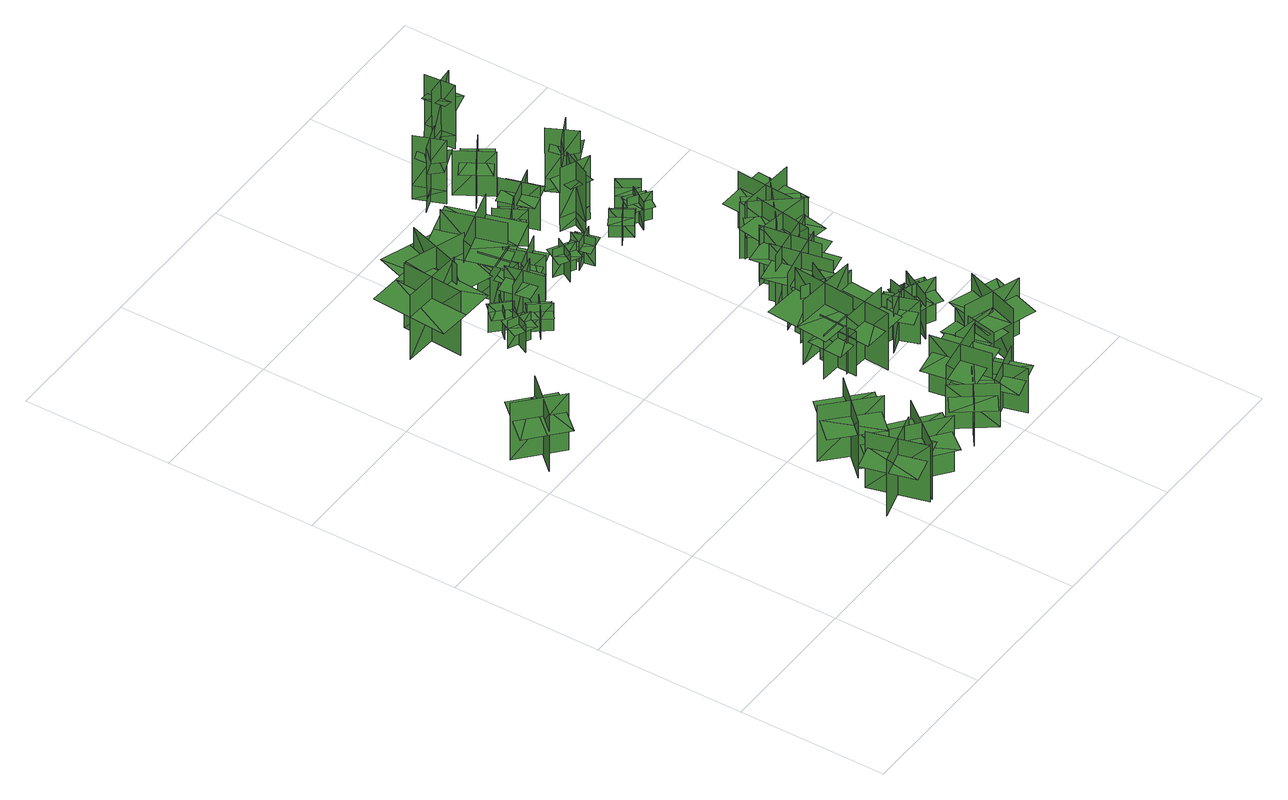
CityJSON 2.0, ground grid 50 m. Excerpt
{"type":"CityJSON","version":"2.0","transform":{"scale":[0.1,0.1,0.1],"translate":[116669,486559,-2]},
"CityObjects":{
"tree1":{"type":"SolitaryVegetationObject","geometry":[{"type":"MultiSurface","lod":"1","boundaries":[[[0,1,2]],[[0,2,3]],[[4,5,6]],[[4,6,7]],[[8,9,10]],[[8,10,11]],[[8,11,12]],[[8,12,13]]]}]},
"tree2":{"type":"SolitaryVegetationObject","geometry":[{"type":"MultiSurface","lod":"1","boundaries":[[[14,15,16]],[[14,16,17]],[[18,19,20]],[[18,20,21]],[[22,23,24]],[[22,24,25]],[[22,25,26]],[[22,26,27]]]}]},
"tree3":{"type":"SolitaryVegetationObject","geometry":[{"type":"MultiSurface","lod":"1","boundaries":[[[28,29,30]],[[28,30,31]],[[32,33,34]],[[32,34,35]],[[36,37,38]],[[36,38,39]],[[36,39,40]],[[36,40,41]]]}]},
"tree4":{"type":"SolitaryVegetationObject","geometry":[{"type":"MultiSurface","lod":"1","boundaries":[[[42,43,44]],[[42,44,45]],[[46,47,48]],[[46,48,49]],[[50,51,52]],[[50,52,53]],[[50,51,54]],[[50,54,55]]]}]},
"tree5":{"type":"SolitaryVegetationObject","geometry":[{"type":"MultiSurface","lod":"1","boundaries":[[[56,57,58]],[[56,58,59]],[[60,61,62]],[[60,62,63]],[[64,65,66]],[[64,66,67]],[[64,67,68]],[[64,68,69]]]}]},
"tree6":{"type":"SolitaryVegetationObject","geometry":[{"type":"MultiSurface","lod":"1","boundaries":[[[70,71,72]],[[70,72,73]],[[74,75,76]],[[74,76,77]],[[78,79,80]],[[78,80,81]],[[78,81,82]],[[78,82,83]]]}]},
"tree7":{"type":"SolitaryVegetationObject","geometry":[{"type":"MultiSurface","lod":"1","boundaries":[[[84,85,86]],[[84,86,87]],[[88,89,90]],[[88,90,91]],[[92,93,94]],[[92,94,95]],[[92,95,96]],[[92,96,97]]]}]},
"tree8":{"type":"SolitaryVegetationObject","geometry":[{"type":"MultiSurface","lod":"1","boundaries":[[[98,99,100]],[[98,100,101]],[[102,103,104]],[[102,104,105]],[[106,107,108]],[[106,108,109]],[[106,109,110]],[[106,110,111]]]}]},
"tree9":{"type":"SolitaryVegetationObject","geometry":[{"type":"MultiSurface","lod":"1","boundaries":[[[112,113,114]],[[112,114,115]],[[116,117,118]],[[116,118,119]],[[120,121,122]],[[120,122,123]],[[120,123,124]],[[120,124,125]]]}]},
"tree10":{"type":"SolitaryVegetationObject","geometry":[{"type":"MultiSurface","lod":"1","boundaries":[[[126,127,128]],[[126,128,129]],[[130,131,132]],[[130,132,133]],[[134,135,136]],[[134,136,137]],[[134,137,138]],[[134,138,139]]]}]},
"tree11":{"type":"SolitaryVegetationObject","geometry":[{"type":"MultiSurface","lod":"1","boundaries":[[[140,141,142]],[[140,142,143]],[[144,145,146]],[[144,146,147]],[[148,149,150]],[[148,150,151]],[[148,151,152]],[[148,152,153]]]}]},
"tree12":{"type":"SolitaryVegetationObject","geometry":[{"type":"MultiSurface","lod":"1","boundaries":[[[154,155,156]],[[154,156,157]],[[158,159,160]],[[158,160,161]],[[162,163,164]],[[162,164,165]],[[162,166,167]],[[162,167,163]]]}]},
"tree13":{"type":"SolitaryVegetationObject","geometry":[{"type":"MultiSurface","lod":"1","boundaries":[[[168,169,170]],[[168,170,171]],[[172,173,174]],[[172,174,175]],[[176,177,178]],[[176,178,179]],[[176,179,180]],[[176,180,181]]]}]},
"tree14":{"type":"SolitaryVegetationObject","geometry":[{"type":"MultiSurface","lod":"1","boundaries":[[[182,183,184]],[[182,184,185]],[[186,187,188]],[[186,188,189]],[[190,191,192]],[[190,192,193]],[[190,193,194]],[[190,194,195]]]}]},
"tree15":{"type":"SolitaryVegetationObject","geometry":[{"type":"MultiSurface","lod":"1","boundaries":[[[196,197,198]],[[196,198,199]],[[200,201,202]],[[200,202,203]],[[204,205,206]],[[204,206,207]],[[204,208,209]],[[204,209,205]]]}]},
"tree16":{"type":"SolitaryVegetationObject","geometry":[{"type":"MultiSurface","lod":"1","boundaries":[[[210,211,212]],[[210,212,213]],[[214,215,216]],[[214,216,217]],[[218,219,220]],[[218,220,221]],[[218,219,222]],[[218,222,223]]]}]},
"tree17":{"type":"SolitaryVegetationObject","geometry":[{"type":"MultiSurface","lod":"1","boundaries":[[[224,225,226]],[[224,226,227]],[[228,229,230]],[[228,230,231]],[[232,233,234]],[[232,234,235]],[[232,236,237]],[[232,237,233]]]}]},
"tree18":{"type":"SolitaryVegetationObject","geometry":[{"type":"MultiSurface","lod":"1","boundaries":[[[238,239,240]],[[238,240,241]],[[242,243,244]],[[242,244,245]],[[246,247,248]],[[246,248,249]],[[246,247,250]],[[246,250,251]]]}]},
"tree19":{"type":"SolitaryVegetationObject","geometry":[{"type":"MultiSurface","lod":"1","boundaries":[[[252,253,254]],[[252,254,255]],[[256,257,258]],[[256,258,259]],[[260,261,262]],[[260,262,263]],[[260,263,264]],[[260,264,265]]]}]},
"tree20":{"type":"SolitaryVegetationObject","geometry":[{"type":"MultiSurface","lod":"1","boundaries":[[[266,267,268]],[[266,268,269]],[[270,271,272]],[[270,272,273]],[[274,275,276]],[[274,276,277]],[[274,277,278]],[[274,278,279]]]}]},
"tree21":{"type":"SolitaryVegetationObject","geometry":[{"type":"MultiSurface","lod":"1","boundaries":[[[280,281,282]],[[280,282,283]],[[284,285,286]],[[284,286,287]],[[288,289,290]],[[288,290,291]],[[288,289,292]],[[288,292,293]]]}]},
"tree22":{"type":"SolitaryVegetationObject","geometry":[{"type":"MultiSurface","lod":"1","boundaries":[[[294,295,296]],[[294,296,297]],[[298,299,300]],[[298,300,301]],[[302,303,304]],[[302,304,305]],[[302,305,306]],[[302,306,307]]]}]},
"tree23":{"type":"SolitaryVegetationObject","geometry":[{"type":"MultiSurface","lod":"1","boundaries":[[[308,309,310]],[[308,310,311]],[[312,313,314]],[[312,314,315]],[[316,317,318]],[[316,318,319]],[[316,319,320]],[[316,320,321]]]}]},
"tree24":{"type":"SolitaryVegetationObject","geometry":[{"type":"MultiSurface","lod":"1","boundaries":[[[322,323,324]],[[322,324,325]],[[326,327,328]],[[326,328,329]],[[330,331,332]],[[330,332,333]],[[330,333,334]],[[330,334,335]]]}]},
"tree25":{"type":"SolitaryVegetationObject","geometry":[{"type":"MultiSurface","lod":"1","boundaries":[[[336,337,338]],[[336,338,339]],[[340,341,342]],[[340,342,343]],[[344,345,346]],[[344,346,347]],[[344,347,348]],[[344,348,349]]]}]},
"tree26":{"type":"SolitaryVegetationObject","geometry":[{"type":"MultiSurface","lod":"1","boundaries":[[[350,351,352]],[[350,352,353]],[[354,355,356]],[[354,356,357]],[[358,359,360]],[[358,360,361]],[[358,361,362]],[[358,362,363]]]}]},
"tree27":{"type":"SolitaryVegetationObject","geometry":[{"type":"MultiSurface","lod":"1","boundaries":[[[364,365,366]],[[364,366,367]],[[368,369,370]],[[368,370,371]],[[372,373,374]],[[372,374,375]],[[372,375,376]],[[372,376,377]]]}]},
"tree28":{"type":"SolitaryVegetationObject","geometry":[{"type":"MultiSurface","lod":"1","boundaries":[[[378,379,380]],[[378,380,381]],[[382,383,384]],[[382,384,385]],[[386,387,388]],[[386,388,389]],[[386,389,390]],[[386,390,391]]]}]},
"tree29":{"type":"SolitaryVegetationObject","geometry":[{"type":"MultiSurface","lod":"1","boundaries":[[[392,393,394]],[[392,394,395]],[[396,397,398]],[[396,398,399]],[[400,401,402]],[[400,402,403]],[[400,403,404]],[[400,404,405]]]}]},
"tree30":{"type":"SolitaryVegetationObject","geometry":[{"type":"MultiSurface","lod":"1","boundaries":[[[406,407,408]],[[406,408,409]],[[410,411,412]],[[410,412,413]],[[414,415,416]],[[414,416,417]],[[414,418,419]],[[414,419,415]]]}]},
"tree31":{"type":"SolitaryVegetationObject","geometry":[{"type":"MultiSurface","lod":"1","boundaries":[[[420,421,422]],[[420,422,423]],[[424,425,426]],[[424,426,427]],[[428,429,430]],[[428,430,431]],[[428,431,432]],[[428,432,433]]]}]},
"tree32":{"type":"SolitaryVegetationObject","geometry":[{"type":"MultiSurface","lod":"1","boundaries":[[[434,435,436]],[[434,436,437]],[[438,439,440]],[[438,440,441]],[[442,443,444]],[[442,444,445]],[[442,446,447]],[[442,447,443]]]}]},
"tree33":{"type":"SolitaryVegetationObject","geometry":[{"type":"MultiSurface","lod":"1","boundaries":[[[448,449,450]],[[448,450,451]],[[452,453,454]],[[452,454,455]],[[456,457,458]],[[456,458,459]],[[456,459,460]],[[456,460,461]]]}]},
"tree34":{"type":"SolitaryVegetationObject","geometry":[{"type":"MultiSurface","lod":"1","boundaries":[[[462,463,464]],[[462,464,465]],[[466,467,468]],[[466,468,469]],[[470,471,472]],[[470,472,473]],[[470,473,474]],[[470,474,475]]]}]},
"tree35":{"type":"SolitaryVegetationObject","geometry":[{"type":"MultiSurface","lod":"1","boundaries":[[[476,477,478]],[[476,478,479]],[[480,481,482]],[[480,482,483]],[[484,485,481]],[[484,481,480]],[[486,487,477]],[[486,477,476]],[[488,489,490]],[[488,490,491]],[[492,493,494]],[[492,494,495]]]}]},
"tree36":{"type":"SolitaryVegetationObject","geometry":[{"type":"MultiSurface","lod":"1","boundaries":[[[496,497,498]],[[496,498,499]],[[500,501,502]],[[500,502,503]],[[504,505,501]],[[504,501,500]],[[506,507,497]],[[506,497,496]],[[508,509,510]],[[508,510,511]],[[512,513,514]],[[512,514,515]]]}]},
"tree37":{"type":"SolitaryVegetationObject","geometry":[{"type":"MultiSurface","lod":"1","boundaries":[[[516,517,518]],[[516,518,519]],[[520,521,522]],[[520,522,523]],[[524,525,526]],[[524,526,527]],[[524,527,528]],[[524,528,529]]]}]},
"tree38":{"type":"SolitaryVegetationObject","geometry":[{"type":"MultiSurface","lod":"1","boundaries":[[[530,531,532]],[[530,532,533]],[[534,535,536]],[[534,536,537]],[[538,539,540]],[[538,540,541]],[[538,542,543]],[[538,543,539]]]}]},
"tree39":{"type":"SolitaryVegetationObject","geometry":[{"type":"MultiSurface","lod":"1","boundaries":[[[544,545,546]],[[544,546,547]],[[548,549,550]],[[548,550,551]],[[552,553,554]],[[552,554,555]],[[552,555,556]],[[552,556,557]]]}]},
"tree40":{"type":"SolitaryVegetationObject","geometry":[{"type":"MultiSurface","lod":"1","boundaries":[[[558,559,560]],[[558,560,561]],[[562,563,564]],[[562,564,565]],[[566,567,568]],[[566,568,569]],[[566,569,570]],[[566,570,571]]]}]},
"tree41":{"type":"SolitaryVegetationObject","geometry":[{"type":"MultiSurface","lod":"1","boundaries":[[[572,573,574]],[[572,574,575]],[[576,577,578]],[[576,578,579]],[[580,581,582]],[[580,582,583]],[[580,583,584]],[[580,584,585]]]}]},
"tree42":{"type":"SolitaryVegetationObject","geometry":[{"type":"MultiSurface","lod":"1","boundaries":[[[586,587,588]],[[586,588,589]],[[590,591,592]],[[590,592,593]],[[594,595,591]],[[594,591,590]],[[596,597,587]],[[596,587,586]],[[598,599,600]],[[598,600,601]],[[602,603,604]],[[602,604,605]]]}]},
"tree43":{"type":"SolitaryVegetationObject","geometry":[{"type":"MultiSurface","lod":"1","boundaries":[[[606,607,608]],[[606,608,609]],[[610,611,612]],[[610,612,613]],[[614,615,611]],[[614,611,610]],[[616,617,607]],[[616,607,606]],[[618,619,620]],[[618,620,621]],[[622,623,624]],[[622,624,625]]]}]}
},
"vertices":[
[203,1185,3],[84,1055,3],[84,1055,223],[203,1185,223],[63,1179,3],[193,1060,3],[193,1060,223],[63,1179,223],[186,1186,152],[125,1239,152],[9,1107,152],[70,1053,152],[131,1000,152],[247,1132,152],
[648,172,11],[454,120,11],[454,120,229],[648,172,229],[524,242,11],[575,49,11],[575,49,229],[524,242,229],[526,235,168],[441,212,168],[488,34,168],[573,56,168],[658,79,168],[610,257,168],
[714,208,10],[589,51,10],[589,51,227],[714,208,227],[572,190,10],[729,66,10],[729,66,227],[572,190,227],[578,185,167],[524,117,167],[668,2,167],[723,71,167],[777,140,167],[632,254,167],
[586,227,13],[657,306,13],[657,306,154],[586,227,154],[658,231,13],[580,302,13],[580,302,154],[658,231,154],[589,225,107],[660,303,107],[621,339,107],[549,261,107],[691,275,107],[620,196,107],
[686,427,12],[548,282,12],[548,282,229],[686,427,229],[543,422,12],[688,284,12],[688,284,229],[543,422,229],[549,417,169],[488,353,169],[621,226,169],[682,290,169],[742,353,169],[609,480,169],
[272,1666,4],[272,1666,252],[485,1653,252],[485,1653,4],[382,1760,4],[382,1760,252],[369,1554,252],[369,1554,4],[384,1791,171],[277,1798,171],[261,1542,171],[368,1535,171],[475,1529,171],[491,1785,171],
[510,1466,14],[476,1397,14],[476,1397,122],[510,1466,122],[461,1450,14],[531,1416,14],[531,1416,122],[461,1450,122],[461,1450,92],[444,1415,92],[514,1381,92],[531,1416,92],[547,1451,92],[478,1484,92],
[852,78,13],[979,171,13],[979,171,183],[852,78,183],[964,62,13],[870,189,13],[870,189,183],[964,62,183],[960,67,136],[1015,108,136],[929,224,136],[874,183,136],[819,143,136],[904,26,136],
[546,1484,12],[491,1539,12],[491,1539,120],[546,1484,120],[546,1536,12],[491,1481,12],[491,1481,120],[546,1536,120],[546,1536,90],[518,1563,90],[464,1508,90],[491,1481,90],[519,1453,90],[573,1509,90],
[554,1444,13],[602,1383,13],[602,1383,120],[554,1444,120],[548,1393,13],[609,1441,13],[609,1441,120],[548,1393,120],[548,1393,90],[572,1362,90],[633,1410,90],[609,1441,90],[584,1471,90],[524,1423,90],
[595,1691,2],[595,1691,250],[393,1762,250],[393,1762,2],[464,1631,2],[464,1631,250],[532,1826,250],[532,1826,2],[453,1601,169],[554,1566,169],[639,1808,169],[538,1843,169],[437,1879,169],[352,1637,169],
[543,1487,8],[671,1512,8],[671,1512,180],[543,1487,180],[628,1430,8],[604,1558,8],[604,1558,180],[628,1430,180],[554,1489,136],[671,1512,136],[661,1562,136],[544,1540,136],[563,1439,136],[680,1461,136],
[1017,125,10],[984,323,10],[984,323,228],[1017,125,228],[1099,242,10],[901,209,10],[901,209,228],[1099,242,228],[1091,241,167],[1076,327,167],[895,297,167],[909,210,167],[924,124,167],[1105,154,167],
[1120,127,11],[968,84,11],[968,84,182],[1120,127,182],[1021,181,11],[1064,29,11],[1064,29,182],[1021,181,182],[1023,174,134],[957,156,134],[996,16,134],[1062,35,134],[1129,54,134],[1089,193,134],
[615,1658,6],[636,1530,6],[636,1530,178],[615,1658,178],[555,1574,6],[684,1595,6],[684,1595,178],[555,1574,178],[617,1647,133],[636,1530,133],[686,1538,133],[668,1655,133],[566,1639,133],[585,1522,133],
[986,601,13],[857,607,13],[857,607,185],[986,601,185],[927,666,13],[921,537,13],[921,537,185],[927,666,185],[987,605,128],[857,612,128],[854,547,128],[983,541,128],[860,664,128],[989,658,128],
[760,1558,7],[636,1519,7],[636,1519,179],[760,1558,179],[668,1605,7],[708,1481,7],[708,1481,179],[668,1605,179],[749,1555,134],[636,1519,134],[652,1470,134],[765,1506,134],[734,1604,134],[620,1567,134],
[1082,556,9],[918,567,9],[918,567,228],[1082,556,228],[1008,640,9],[998,476,9],[998,476,228],[1008,640,228],[1083,562,155],[919,572,155],[913,490,155],[1078,479,155],[923,638,155],[1087,628,155],
[767,1731,5],[767,1731,254],[562,1671,254],[562,1671,5],[695,1606,5],[695,1606,254],[637,1804,254],[637,1804,5],[704,1576,173],[807,1606,173],[735,1852,173],[632,1822,173],[529,1792,173],[601,1545,173],
[968,580,14],[968,580,262],[986,793,262],[986,793,14],[877,692,14],[877,692,262],[1083,674,262],[1083,674,14],[846,694,181],[837,588,181],[1092,566,181],[1101,673,181],[1110,780,181],[855,801,181],
[1063,782,11],[980,640,11],[980,640,230],[1063,782,230],[955,754,11],[1097,670,11],[1097,670,230],[955,754,230],[1059,785,157],[975,643,157],[1046,601,157],[1130,743,157],[918,677,157],[1002,818,157],
[1079,294,10],[1233,265,10],[1233,265,181],[1079,294,181],[1143,202,10],[1172,357,10],[1172,357,181],[1143,202,181],[1144,208,134],[1212,195,134],[1239,338,134],[1171,350,134],[1104,363,134],[1076,221,134],
[1105,576,10],[1145,461,10],[1145,461,179],[1105,576,179],[1069,503,10],[1184,543,10],[1184,543,179],[1069,503,179],[1069,503,132],[1089,446,132],[1204,486,132],[1184,543,132],[1164,601,132],[1049,561,132],
[851,1531,9],[812,1465,9],[812,1465,117],[851,1531,117],[801,1519,9],[868,1480,9],[868,1480,117],[801,1519,117],[801,1519,87],[782,1485,87],[849,1446,87],[868,1480,87],[888,1513,87],[821,1552,87],
[1215,513,9],[1098,546,9],[1098,546,178],[1215,513,178],[1176,584,9],[1143,467,9],[1143,467,178],[1176,584,178],[1176,584,131],[1117,600,131],[1084,483,131],[1143,467,131],[1202,451,131],[1234,568,131],
[1151,309,10],[1341,245,10],[1341,245,228],[1151,309,228],[1216,182,10],[1280,371,10],[1280,371,228],[1216,182,228],[1219,189,167],[1301,161,167],[1361,336,167],[1278,364,167],[1195,392,167],[1136,218,167],
[984,817,11],[1180,857,11],[1180,857,229],[984,817,229],[1104,739,11],[1064,935,11],[1064,935,229],[1104,739,229],[1103,747,168],[1188,764,168],[1152,945,168],[1066,927,168],[980,910,168],[1017,730,168],
[868,1470,10],[944,1487,10],[944,1487,118],[868,1470,118],[911,1442,10],[894,1518,10],[894,1518,118],[911,1442,118],[911,1442,88],[949,1451,88],[932,1526,88],[894,1518,88],[857,1509,88],[874,1434,88],
[1152,540,8],[1259,482,8],[1259,482,177],[1152,540,177],[1175,462,8],[1233,569,8],[1233,569,177],[1175,462,177],[1175,462,130],[1228,433,130],[1286,540,130],[1233,569,130],[1179,598,130],[1121,491,130],
[909,1726,5],[815,1676,5],[815,1676,146],[909,1726,146],[829,1750,5],[879,1656,5],[879,1656,146],[829,1750,146],[901,1722,110],[815,1676,110],[835,1639,110],[921,1685,110],[881,1759,110],[796,1713,110],
[1031,891,11],[1229,920,11],[1229,920,229],[1031,891,229],[1146,807,11],[1117,1005,11],[1117,1005,229],[1146,807,229],[1145,815,168],[1232,827,168],[1205,1010,168],[1119,997,168],[1032,984,168],[1058,802,168],
[921,1791,5],[958,1667,5],[958,1667,177],[921,1791,177],[873,1701,5],[997,1737,5],[997,1737,177],[873,1701,177],[925,1781,132],[958,1667,132],[1007,1681,132],[974,1795,132],[875,1767,132],[908,1652,132],
[1300,962,11],[1103,994,11],[1103,994,229],[1300,962,229],[1215,1077,11],[1184,879,11],[1184,879,229],[1215,1077,229],[1214,1069,168],[1128,1083,168],[1098,901,168],[1185,887,168],[1271,873,168],[1301,1055,168],
[1029,1427,11],[1095,1467,11],[1095,1467,119],[1029,1427,119],[1079,1415,11],[1039,1481,11],[1039,1481,119],[1079,1415,119],[1079,1415,89],[1112,1435,89],[1072,1501,89],[1039,1481,89],[1005,1461,89],[1046,1395,89],
[940,2022,57],[843,1986,57],[842,1988,251],[939,2024,251],[869,2055,57],[905,1958,57],[906,1958,251],[869,2055,251],[869,2055,5],[906,1958,5],[939,2024,5],[842,1988,5],[939,2023,152],[842,1987,152],[861,1938,170],[958,1974,170],[855,1992,182],[928,2020,182],[914,2056,193],[842,2029,193],
[984,1615,59],[1078,1572,59],[1078,1571,254],[983,1613,254],[1011,1542,59],[1054,1636,59],[1053,1636,254],[1010,1542,254],[1010,1542,8],[1053,1636,8],[983,1613,8],[1078,1571,8],[984,1614,154],[1078,1571,154],[1100,1619,173],[1005,1662,173],[1065,1577,185],[994,1609,185],[978,1573,195],[1049,1541,195],
[1297,954,11],[1171,1109,11],[1171,1109,229],[1297,954,229],[1310,1096,11],[1155,970,11],[1155,970,229],[1310,1096,229],[1304,1091,168],[1249,1159,168],[1106,1043,168],[1161,975,168],[1216,907,168],[1359,1023,168],
[1050,1945,2],[939,1878,2],[939,1878,174],[1050,1945,174],[950,1969,2],[1017,1858,2],[1017,1858,174],[950,1969,174],[1040,1939,130],[939,1878,130],[965,1834,130],[1067,1896,130],[1014,1983,130],[912,1922,130],
[1110,1463,12],[1175,1419,12],[1175,1419,119],[1110,1463,119],[1120,1412,12],[1163,1476,12],[1163,1476,119],[1120,1412,119],[1120,1412,89],[1152,1390,89],[1195,1455,89],[1163,1476,89],[1131,1498,89],[1088,1434,89],
[1377,1081,11],[1177,1094,11],[1177,1094,229],[1377,1081,229],[1282,1188,11],[1269,988,11],[1269,988,229],[1282,1188,229],[1281,1180,168],[1194,1185,168],[1182,1001,168],[1269,996,168],[1357,990,168],[1369,1174,168],
[1153,1486,8],[1218,1529,8],[1218,1529,116],[1153,1486,116],[1204,1476,8],[1161,1540,8],[1161,1540,116],[1204,1476,116],[1204,1476,86],[1236,1497,86],[1193,1562,86],[1161,1540,86],[1129,1519,86],[1171,1454,86],
[1181,1723,58],[1088,1677,58],[1087,1678,253],[1180,1724,253],[1107,1748,58],[1153,1655,58],[1154,1656,253],[1108,1749,253],[1108,1749,7],[1154,1656,7],[1180,1724,7],[1087,1678,7],[1181,1724,153],[1088,1678,153],[1111,1631,172],[1204,1676,172],[1100,1684,184],[1170,1719,184],[1152,1754,194],[1083,1719,194],
[1118,2177,54],[1128,2074,54],[1126,2074,248],[1116,2177,248],[1068,2117,54],[1171,2127,54],[1171,2128,248],[1068,2118,248],[1068,2118,2],[1171,2128,2],[1116,2177,2],[1126,2074,2],[1117,2177,149],[1127,2074,149],[1179,2079,167],[1169,2182,167],[1125,2088,179],[1117,2165,179],[1078,2161,190],[1086,2084,190]
]}
